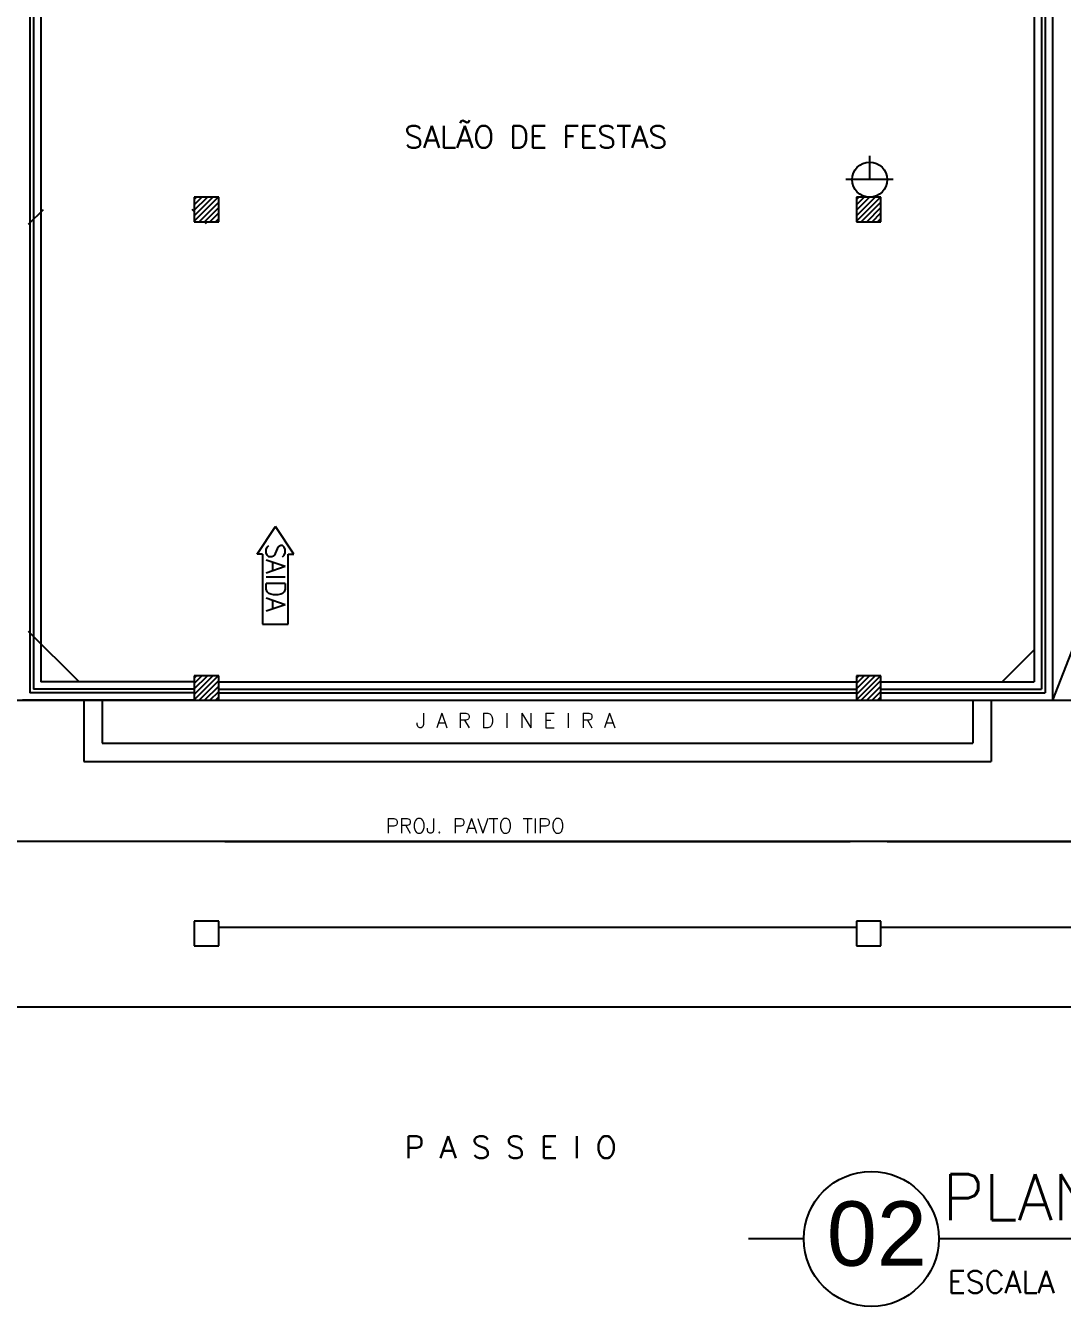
# Model space of a CAD drawing. Header units: millimetres. Extents: x 23536 to 47095, y 9984 to 20154.
# Drawn here: x 23583.4 to 23591.85, y 10058.71 to 10069.15 of the extents above; entities that cross this region are included whole.
import ezdxf
from ezdxf.enums import TextEntityAlignment as Align

# ---------------------------------------------------------------- set-up
doc = ezdxf.new("R2010")
doc.units = ezdxf.units.MM
doc.header["$LTSCALE"] = 30
doc.header["$MEASUREMENT"] = 0
for name, color, linetype in [('CONEXAO_AG_FRIA', 3, 'CONTINUOUS'), ('EXTINTOR', 10, 'CONTINUOUS'), ('INDICAÇÃO', 9, 'CONTINUOUS'), ('LAYER2', 3, 'CONTINUOUS'), ('PAREDE01', 2, 'CONTINUOUS'), ('projeto', 8, 'CONTINUOUS'), ('TEXTINST', 3, 'CONTINUOUS'), ('TEXTO01', 2, 'CONTINUOUS'), ('TEXTO03', 6, 'CONTINUOUS')]:
    doc.layers.add(name, color=color, linetype=linetype)
doc.styles.add('60-125', font='ROMANS.shx', dxfattribs={"height": 0.187})
doc.styles.add('ARIAL', font='arial.ttf', dxfattribs={"height": 0.2})
doc.styles.add('ROMANS', font='romans.shx', dxfattribs={"height": 0.14})

# ---------------------------------------------------------------- blocks, each defined once
blk = doc.blocks.new('A$C00126118')
at = {"layer": 'LAYER2'}
blk.add_line((0.3, 0.3668), (0, 0.3668), dxfattribs=at)
blk.add_circle((0.6668, 0.3668), 0.3668, dxfattribs=at)
blk = doc.blocks.new('A$C0E670873')
at = {"layer": 'EXTINTOR'}
for p, q in [((-0.309, -0.754), (-0.309, -0.369)), ((-0.116, -0.561), (-0.309, -0.561))]:
    blk.add_line(p, q, dxfattribs=at)
blk.add_circle((-0.309, -0.562), 0.143, dxfattribs=at)

msp = doc.modelspace()

# ---------------------------------------------------------------- linework, layer by layer
at = {"layer": 'INDICAÇÃO', "color": 2}
for p, q in [((23585.285, 10064.84), (23585.435, 10065.065)), ((23585.584, 10064.84), (23585.435, 10065.065)), ((23585.33, 10064.84), (23585.285, 10064.84)), ((23585.33, 10064.84), (23585.33, 10064.268)), ((23585.539, 10064.268), (23585.539, 10064.84)), ((23585.539, 10064.84), (23585.584, 10064.84)), ((23585.33, 10064.268), (23585.539, 10064.268))]:
    msp.add_line(p, q, dxfattribs=at)
at = {"layer": 'LAYER2'}
msp.add_line((23599.381, 10059.259), (23590.844, 10059.259), dxfattribs=at)
at = {"layer": 'projeto'}
for p, q in [((23595.372, 10072.949), (23591.772, 10063.649)), ((23583.432, 10071.649), (23583.432, 10063.709)), ((23583.462, 10071.649), (23583.462, 10063.739)), ((23583.522, 10071.649), (23583.522, 10063.799)), ((23591.622, 10071.649), (23591.622, 10063.799)), ((23591.682, 10071.649), (23591.682, 10063.739)), ((23591.712, 10071.649), (23591.712, 10063.709)), ((23591.772, 10071.649), (23591.772, 10063.649)), ((23584.972, 10067.749), (23584.772, 10067.749)), ((23584.772, 10067.749), (23584.772, 10067.549)), ((23584.772, 10067.73), (23584.791, 10067.749)), ((23584.772, 10067.686), (23584.835, 10067.749)), ((23584.772, 10067.642), (23584.88, 10067.749)), ((23584.772, 10067.597), (23584.924, 10067.749)), ((23584.772, 10067.553), (23584.968, 10067.749)), ((23584.812, 10067.549), (23584.972, 10067.709)), ((23584.856, 10067.549), (23584.972, 10067.665)), ((23584.972, 10067.549), (23584.972, 10067.749)), ((23590.372, 10067.749), (23590.172, 10067.749)), ((23590.172, 10067.749), (23590.172, 10067.549)), ((23590.172, 10067.73), (23590.191, 10067.749)), ((23590.172, 10067.686), (23590.235, 10067.749)), ((23590.172, 10067.642), (23590.28, 10067.749)), ((23590.172, 10067.597), (23590.324, 10067.749)), ((23590.172, 10067.553), (23590.368, 10067.749)), ((23590.212, 10067.549), (23590.372, 10067.709)), ((23590.256, 10067.549), (23590.372, 10067.665)), ((23590.372, 10067.549), (23590.372, 10067.749)), ((23583.422, 10067.528), (23583.543, 10067.649)), ((23584.772, 10067.632), (23584.756, 10067.649)), ((23584.772, 10067.549), (23584.972, 10067.549)), ((23584.872, 10067.532), (23584.856, 10067.549)), ((23584.9, 10067.549), (23584.972, 10067.621)), ((23584.945, 10067.549), (23584.972, 10067.576)), ((23590.172, 10067.549), (23590.372, 10067.549)), ((23590.3, 10067.549), (23590.372, 10067.621)), ((23590.345, 10067.549), (23590.372, 10067.576)), ((23583.833, 10063.799), (23583.422, 10064.209)), ((23591.36, 10063.799), (23591.622, 10064.061)), ((23584.772, 10063.799), (23583.522, 10063.799)), ((23584.972, 10063.849), (23584.772, 10063.849)), ((23584.772, 10063.849), (23584.772, 10063.649)), ((23584.772, 10063.83), (23584.791, 10063.849)), ((23584.772, 10063.786), (23584.835, 10063.849)), ((23584.772, 10063.742), (23584.88, 10063.849)), ((23584.772, 10063.697), (23584.924, 10063.849)), ((23584.772, 10063.653), (23584.968, 10063.849)), ((23584.812, 10063.649), (23584.972, 10063.809)), ((23584.972, 10063.649), (23584.972, 10063.849)), ((23584.972, 10063.799), (23590.172, 10063.799)), ((23590.372, 10063.849), (23590.172, 10063.849)), ((23590.172, 10063.849), (23590.172, 10063.649)), ((23590.172, 10063.83), (23590.191, 10063.849)), ((23590.172, 10063.786), (23590.235, 10063.849)), ((23590.172, 10063.742), (23590.28, 10063.849)), ((23590.172, 10063.697), (23590.324, 10063.849)), ((23590.172, 10063.653), (23590.368, 10063.849)), ((23590.212, 10063.649), (23590.372, 10063.809)), ((23590.372, 10063.649), (23590.372, 10063.849)), ((23590.372, 10063.799), (23591.622, 10063.799)), ((23584.772, 10063.709), (23583.432, 10063.709)), ((23584.772, 10063.739), (23583.462, 10063.739)), ((23584.856, 10063.649), (23584.972, 10063.765)), ((23584.9, 10063.649), (23584.972, 10063.721)), ((23584.972, 10063.739), (23590.172, 10063.739)), ((23584.972, 10063.709), (23590.172, 10063.709)), ((23590.256, 10063.649), (23590.372, 10063.765)), ((23590.3, 10063.649), (23590.372, 10063.721)), ((23590.372, 10063.739), (23591.682, 10063.739)), ((23590.372, 10063.709), (23591.712, 10063.709)), ((23579.572, 10063.649), (23598.572, 10063.649)), ((23584.772, 10063.649), (23583.372, 10063.649)), ((23583.872, 10063.649), (23583.872, 10063.149)), ((23584.022, 10063.649), (23584.022, 10063.299)), ((23584.772, 10063.649), (23584.972, 10063.649)), ((23584.945, 10063.649), (23584.972, 10063.676)), ((23584.972, 10063.649), (23590.172, 10063.649)), ((23584.972, 10063.649), (23590.172, 10063.649)), ((23590.172, 10063.649), (23590.372, 10063.649)), ((23590.345, 10063.649), (23590.372, 10063.676)), ((23590.372, 10063.649), (23595.372, 10063.649)), ((23590.372, 10063.649), (23591.772, 10063.649)), ((23591.122, 10063.649), (23591.122, 10063.299)), ((23591.272, 10063.649), (23591.272, 10063.149)), ((23584.022, 10063.299), (23591.122, 10063.299)), ((23583.872, 10063.149), (23591.272, 10063.149)), ((23596.072, 10062.499), (23580.772, 10062.499)), ((23585.022, 10062.499), (23590.122, 10062.499)), ((23590.422, 10062.499), (23595.322, 10062.499)), ((23584.972, 10061.849), (23584.772, 10061.849)), ((23584.772, 10061.849), (23584.772, 10061.649)), ((23584.972, 10061.649), (23584.972, 10061.849)), ((23590.372, 10061.849), (23590.172, 10061.849)), ((23590.172, 10061.849), (23590.172, 10061.649)), ((23590.372, 10061.649), (23590.372, 10061.849)), ((23584.972, 10061.799), (23590.172, 10061.799)), ((23590.372, 10061.799), (23595.372, 10061.799)), ((23584.772, 10061.649), (23584.972, 10061.649)), ((23590.172, 10061.649), (23590.372, 10061.649)), ((23595.872, 10061.149), (23579.572, 10061.149))]:
    msp.add_line(p, q, dxfattribs=at)

# ---------------------------------------------------------------- block references
at = {"layer": 'CONEXAO_AG_FRIA', "rotation": 90}
msp.add_blockref('A$C0E670873', (23589.718, 10068.201), dxfattribs=at)
at = {"layer": 'PAREDE01', "xscale": 1.5, "yscale": 1.5, "zscale": 1.5}
msp.add_blockref('A$C00126118', (23589.293, 10058.709), dxfattribs=at)

# ---------------------------------------------------------------- texts
at = {"layer": 'PAREDE01', "style": 'ARIAL'}
msp.add_text('02', height=0.525, dxfattribs=at).set_placement((23589.931, 10059.04))
at = {"layer": 'projeto', "style": 'ROMANS'}
for s, height, p in [('SALÃO DE FESTAS', 0.18, (23586.485, 10068.331)), ('J A R D I N E I R A', 0.12, (23586.581, 10063.544)), ('PROJ. PAVTO TIPO', 0.12, (23586.334, 10062.686)), ('P A S S E I O', 0.18, (23586.488, 10060.096)), ('ESCALA', 0.18, (23590.917, 10058.998))]:
    msp.add_text(s, height=height, dxfattribs=at).set_placement(p, align=Align.TOP_LEFT)
at = {"layer": 'TEXTINST', "style": '60-125'}
msp.add_text('SAIDA', height=0.1541, rotation=270, dxfattribs=at).set_placement((23585.36, 10064.93))
at = {"layer": 'TEXTO01', "style": 'ROMANS'}
msp.add_text('PLANTA BAIXA MEZANINO', height=0.375, dxfattribs=at).set_placement((23590.875, 10059.788), align=Align.TOP_LEFT)
at = {"layer": 'TEXTO03', "style": 'ROMANS'}
msp.add_text('ESCALA', height=0.18, dxfattribs=at).set_placement((23590.917, 10058.998), align=Align.TOP_LEFT)

doc.saveas('drawing.dxf')
